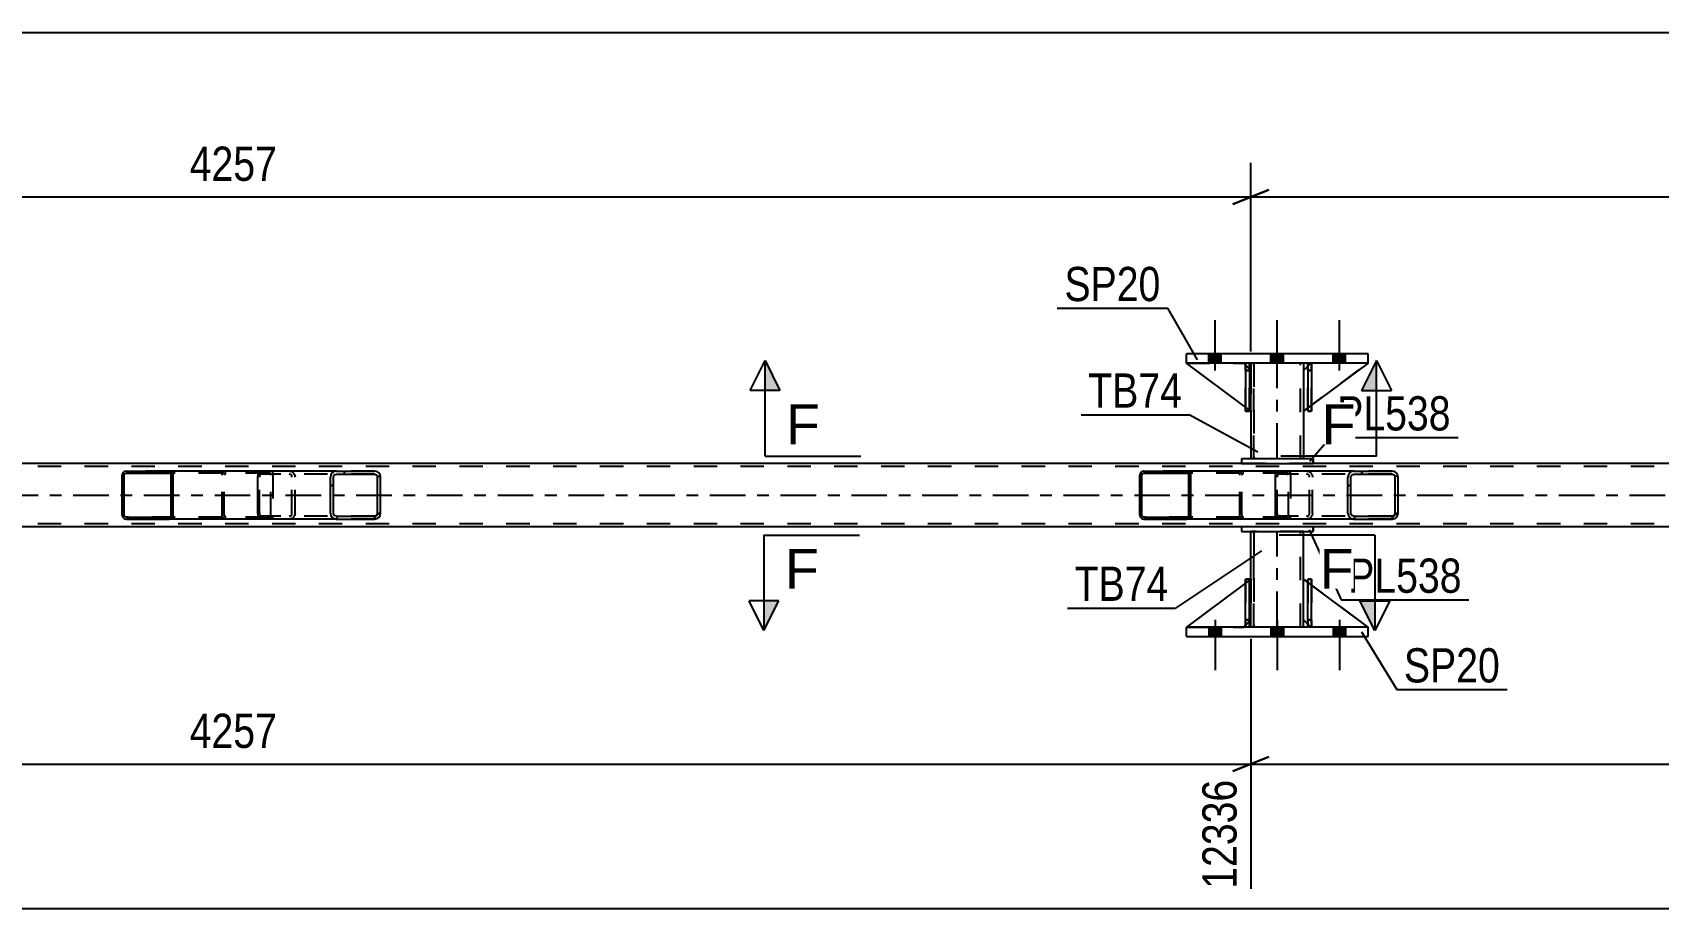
# Model space of a CAD drawing. Header units: millimetres. Extents: x 0 to 1779, y 0 to 560.
# Drawn here: x 1489.1 to 1625.1, y 156.7 to 230 of the extents above; entities that cross this region are included whole.
import ezdxf

# ---------------------------------------------------------------- set-up
doc = ezdxf.new("R2010")
doc.units = ezdxf.units.MM
doc.linetypes.add('DXK_LINE_DOT2', pattern=[3.9198, 1.9599, -1.9599])
doc.linetypes.add('DXK_LINE_DOT3', pattern=[5.9187, 2.979, -0.9799, 0.9799, -0.9799])
doc.styles.add('Arial', font='ARIAL.TTF', dxfattribs={"height": 0.2})
doc.styles.add('Arial Narrow', font='ARIALN.TTF', dxfattribs={"height": 0.2})

# ---------------------------------------------------------------- blocks, each defined once
blk = doc.blocks.new('Part-814185208-5500 - 5393')
at = {"color": 2, "linetype": 'Continuous'}
for p, q in [((1591.01, 202.3), (1591.01, 201.7)), ((1595.41, 202.3), (1595.41, 201.7)), ((1591.01, 198.3), (1591.01, 194.3)), ((1595.41, 198.3), (1595.41, 194.3))]:
    blk.add_line(p, q, dxfattribs=at)
at = {"color": 7, "linetype": 'DXK_LINE_DOT2'}
for p, q in [((1595.41, 202.3), (1591.01, 202.3)), ((1591.01, 202.3), (1591.01, 194.3)), ((1591.01, 201.7), (1591.01, 198.3)), ((1591.25, 194.3), (1591.25, 202.3)), ((1591.25, 202.3), (1591.25, 194.3)), ((1595.17, 194.3), (1595.17, 202.3)), ((1595.17, 194.3), (1595.17, 202.3)), ((1595.41, 202.3), (1595.41, 194.3)), ((1595.41, 201.7), (1595.41, 198.3)), ((1595.41, 194.3), (1591.01, 194.3))]:
    blk.add_line(p, q, dxfattribs=at)
at = {"color": 7, "linetype": 'DXK_LINE_DOT3'}
blk.add_line((1593.21, 194.3), (1593.21, 202.3), dxfattribs=at)
blk = doc.blocks.new('Part-814185208-5450 - 5393')
at = {"linetype": 'Continuous'}
h = blk.add_hatch(dxfattribs=at)
h.set_pattern_fill('', scale=0.7, style=0, pattern_type=0)
h.set_pattern_definition([(45, (1518.1475, 192.9664), (-1.57154, 1.57154), [])])
h.paths.add_polyline_path([(1518.19, 192.78), (1518.15, 192.97), (1518.04, 193.12), (1517.88, 193.23), (1517.68, 193.26), (1514.5, 193.26), (1514.31, 193.23), (1514.14, 193.12), (1514.03, 192.97), (1514, 192.78), (1514, 189.74), (1514.03, 189.56), (1514.14, 189.4), (1514.31, 189.3), (1514.5, 189.26), (1517.68, 189.26), (1517.88, 189.3), (1518.04, 189.4), (1518.15, 189.56), (1518.19, 189.74)])
h.paths.add_polyline_path([(1517.92, 189.65), (1517.86, 189.57), (1517.78, 189.52), (1517.68, 189.5), (1514.5, 189.5), (1514.4, 189.52), (1514.32, 189.57), (1514.27, 189.65), (1514.25, 189.74), (1514.25, 192.78), (1514.27, 192.87), (1514.32, 192.95), (1514.4, 193), (1514.5, 193.02), (1517.68, 193.02), (1517.78, 193), (1517.86, 192.95), (1517.92, 192.87), (1517.93, 192.78), (1517.93, 189.74)])
at = {"color": 2, "linetype": 'Continuous'}
for p, q in [((1508.01, 193.12), (1508.09, 193.23)), ((1508.09, 193.23), (1508.2, 193.26)), ((1514.5, 193.26), (1508.2, 193.26)), ((1514.5, 193.26), (1514.31, 193.23)), ((1514.5, 193.26), (1517.68, 193.26)), ((1517.88, 193.23), (1517.68, 193.26)), ((1507.93, 192.78), (1507.95, 192.97)), ((1507.93, 189.74), (1507.93, 192.78)), ((1507.95, 192.97), (1508.01, 193.12)), ((1514.03, 192.97), (1514, 192.78)), ((1514, 189.74), (1514, 192.78)), ((1514.25, 192.78), (1514.27, 192.87)), ((1514.25, 189.74), (1514.25, 192.78)), ((1514.27, 192.87), (1514.32, 192.95)), ((1514.32, 192.95), (1514.4, 193)), ((1514.4, 193), (1514.5, 193.02)), ((1514.5, 193.02), (1517.68, 193.02)), ((1517.68, 193.02), (1517.78, 193)), ((1517.78, 193), (1517.86, 192.95)), ((1517.86, 192.95), (1517.92, 192.87)), ((1517.92, 192.87), (1517.93, 192.78)), ((1517.93, 189.74), (1517.93, 192.78)), ((1518.19, 192.78), (1518.15, 192.97)), ((1518.19, 189.74), (1518.19, 192.78)), ((1507.95, 189.56), (1507.93, 189.74)), ((1508.01, 189.4), (1507.95, 189.56)), ((1508.09, 189.3), (1508.01, 189.4)), ((1508.2, 189.26), (1508.09, 189.3)), ((1514.5, 189.26), (1508.2, 189.26)), ((1514, 189.74), (1514.03, 189.56)), ((1514.27, 189.65), (1514.25, 189.74)), ((1514.32, 189.57), (1514.27, 189.65)), ((1514.31, 189.3), (1514.5, 189.26)), ((1514.4, 189.52), (1514.32, 189.57)), ((1514.5, 189.5), (1514.4, 189.52)), ((1514.5, 189.5), (1517.68, 189.5)), ((1514.5, 189.26), (1517.68, 189.26)), ((1517.78, 189.52), (1517.68, 189.5)), ((1517.68, 189.26), (1517.88, 189.3)), ((1517.86, 189.57), (1517.78, 189.52)), ((1517.92, 189.65), (1517.86, 189.57)), ((1517.93, 189.74), (1517.92, 189.65)), ((1518.15, 189.56), (1518.19, 189.74))]:
    blk.add_line(p, q, dxfattribs=at)
at = {"color": 7, "linetype": 'DXK_LINE_DOT2'}
for p, q in [((1509.19, 193.02), (1509.19, 193.26)), ((1510.53, 193.26), (1510.73, 193.23)), ((1517.68, 193.26), (1514.5, 193.26)), ((1508.07, 192.87), (1508.06, 192.78)), ((1508.06, 189.74), (1508.06, 192.78)), ((1508.1, 192.95), (1508.07, 192.87)), ((1508.15, 193), (1508.1, 192.95)), ((1508.2, 193.02), (1508.15, 193)), ((1517.68, 193.02), (1508.2, 193.02)), ((1510.63, 193), (1510.53, 193.02)), ((1510.71, 192.95), (1510.63, 193)), ((1510.77, 192.87), (1510.71, 192.95)), ((1510.78, 192.78), (1510.77, 192.87)), ((1510.78, 189.74), (1510.78, 192.78)), ((1511, 192.97), (1511.04, 192.78)), ((1511.04, 189.74), (1511.04, 192.78)), ((1508.06, 189.74), (1508.07, 189.65)), ((1508.07, 189.65), (1508.1, 189.57)), ((1508.1, 189.57), (1508.15, 189.52)), ((1508.15, 189.52), (1508.2, 189.5)), ((1517.68, 189.5), (1508.2, 189.5)), ((1509.19, 189.26), (1509.19, 189.5)), ((1510.53, 189.5), (1510.63, 189.52)), ((1510.73, 189.3), (1510.53, 189.26)), ((1510.63, 189.52), (1510.71, 189.57)), ((1510.71, 189.57), (1510.77, 189.65)), ((1510.77, 189.65), (1510.78, 189.74)), ((1511.04, 189.74), (1511, 189.56)), ((1517.68, 189.26), (1514.5, 189.26))]:
    blk.add_line(p, q, dxfattribs=at)
for centre, start, end in [((1510.55, 192.77), 23.8494, 68.8059), ((1510.55, 189.76), 291.1941, 336.1506)]:
    blk.add_arc(centre, 0.492, start, end, dxfattribs=at)
at = {"color": 2, "linetype": 'Continuous'}
for centre, start, end in [((1514.48, 192.77), 111.1941, 156.1506), ((1517.7, 192.77), 23.8494, 68.8059), ((1514.48, 189.76), 203.8494, 248.8059), ((1517.7, 189.76), 291.1941, 336.1506)]:
    blk.add_arc(centre, 0.492, start, end, dxfattribs=at)
blk = doc.blocks.new('Part-814185208-5451 - 5393')
at = {"linetype": 'Continuous'}
h = blk.add_hatch(dxfattribs=at)
h.set_pattern_fill('', scale=0.7, style=0, pattern_type=0)
h.set_pattern_definition([(45, (1500.8154, 193.0652), (-1.57154, 1.57154), [])])
h.paths.add_polyline_path([(1500.84, 192.94), (1500.82, 193.07), (1500.74, 193.17), (1500.63, 193.24), (1500.5, 193.26), (1496.93, 193.26), (1496.79, 193.24), (1496.68, 193.17), (1496.61, 193.07), (1496.58, 192.94), (1496.58, 189.58), (1496.61, 189.46), (1496.68, 189.36), (1496.79, 189.29), (1496.93, 189.26), (1500.5, 189.26), (1500.63, 189.29), (1500.74, 189.36), (1500.82, 189.46), (1500.84, 189.58)])
h.paths.add_polyline_path([(1500.66, 189.52), (1500.62, 189.47), (1500.57, 189.43), (1500.5, 189.42), (1496.93, 189.42), (1496.86, 189.43), (1496.8, 189.47), (1496.77, 189.52), (1496.75, 189.58), (1496.75, 192.94), (1496.77, 193), (1496.8, 193.06), (1496.86, 193.09), (1496.93, 193.1), (1500.5, 193.1), (1500.57, 193.09), (1500.62, 193.06), (1500.66, 193), (1500.67, 192.94), (1500.67, 189.58)])
at = {"color": 2, "linetype": 'Continuous'}
for p, q in [((1496.93, 193.26), (1496.79, 193.24)), ((1496.93, 193.26), (1500.5, 193.26)), ((1508.2, 193.26), (1500.5, 193.26)), ((1500.63, 193.24), (1500.5, 193.26)), ((1496.61, 193.07), (1496.58, 192.94)), ((1496.58, 189.58), (1496.58, 192.94)), ((1496.75, 192.94), (1496.77, 193)), ((1496.75, 189.58), (1496.75, 192.94)), ((1496.77, 193), (1496.8, 193.06)), ((1496.8, 193.06), (1496.86, 193.09)), ((1496.86, 193.09), (1496.93, 193.1)), ((1496.93, 193.1), (1500.5, 193.1)), ((1500.5, 193.1), (1500.57, 193.09)), ((1500.57, 193.09), (1500.62, 193.06)), ((1500.62, 193.06), (1500.66, 193)), ((1500.66, 193), (1500.67, 192.94)), ((1500.67, 189.58), (1500.67, 192.94)), ((1500.84, 192.94), (1500.82, 193.07)), ((1500.84, 189.58), (1500.84, 192.94)), ((1496.58, 189.58), (1496.61, 189.46)), ((1496.77, 189.52), (1496.75, 189.58)), ((1496.8, 189.47), (1496.77, 189.52)), ((1496.79, 189.29), (1496.93, 189.26)), ((1496.86, 189.43), (1496.8, 189.47)), ((1496.93, 189.42), (1496.86, 189.43)), ((1496.93, 189.42), (1500.5, 189.42)), ((1496.93, 189.26), (1500.5, 189.26)), ((1500.57, 189.43), (1500.5, 189.42)), ((1500.5, 189.26), (1500.63, 189.29)), ((1508.2, 189.26), (1500.5, 189.26)), ((1500.62, 189.47), (1500.57, 189.43)), ((1500.66, 189.52), (1500.62, 189.47)), ((1500.67, 189.58), (1500.66, 189.52)), ((1500.82, 189.46), (1500.84, 189.58))]:
    blk.add_line(p, q, dxfattribs=at)
at = {"color": 7, "linetype": 'DXK_LINE_DOT2'}
for p, q in [((1500.5, 193.26), (1496.93, 193.26)), ((1505.14, 193.24), (1505.27, 193.26)), ((1508.85, 193.26), (1508.2, 193.26)), ((1508.85, 193.26), (1508.98, 193.24)), ((1508.85, 193.1), (1496.93, 193.1)), ((1504.93, 192.94), (1504.96, 193.07)), ((1504.93, 189.58), (1504.93, 192.94)), ((1505.12, 193), (1505.1, 192.94)), ((1505.1, 189.58), (1505.1, 192.94)), ((1505.15, 193.06), (1505.12, 193)), ((1505.15, 193.06), (1505.17, 193.07)), ((1505.17, 193.07), (1505.21, 193.09)), ((1505.21, 193.09), (1505.27, 193.1)), ((1508.92, 193.09), (1508.85, 193.1)), ((1508.97, 193.06), (1508.92, 193.09)), ((1509.01, 193), (1508.97, 193.06)), ((1509.02, 192.94), (1509.01, 193)), ((1509.02, 189.58), (1509.02, 192.94)), ((1509.16, 193.07), (1509.19, 192.97)), ((1509.19, 192.97), (1509.19, 192.94)), ((1509.19, 192.94), (1509.19, 189.58)), ((1508.85, 189.42), (1496.93, 189.42)), ((1500.5, 189.26), (1496.93, 189.26)), ((1504.96, 189.46), (1504.93, 189.58)), ((1505.1, 189.58), (1505.12, 189.52)), ((1505.12, 189.52), (1505.15, 189.47)), ((1505.27, 189.26), (1505.14, 189.29)), ((1505.15, 189.47), (1505.17, 189.46)), ((1505.17, 189.46), (1505.21, 189.43)), ((1505.21, 189.43), (1505.27, 189.42)), ((1508.85, 189.26), (1508.2, 189.26)), ((1508.85, 189.42), (1508.92, 189.43)), ((1508.98, 189.29), (1508.85, 189.26)), ((1508.92, 189.43), (1508.97, 189.47)), ((1508.97, 189.47), (1509.01, 189.52)), ((1509.01, 189.52), (1509.02, 189.58)), ((1509.19, 189.56), (1509.16, 189.46)), ((1509.19, 189.58), (1509.19, 189.56))]:
    blk.add_line(p, q, dxfattribs=at)
at = {"color": 2, "linetype": 'Continuous'}
for centre, start, end in [((1496.91, 192.93), 110.7583, 155.68), ((1500.51, 192.93), 24.32, 69.2417), ((1496.91, 189.6), 204.32, 249.2417), ((1500.51, 189.6), 290.7583, 335.68)]:
    blk.add_arc(centre, 0.331, start, end, dxfattribs=at)
at = {"color": 7, "linetype": 'DXK_LINE_DOT2'}
for centre, start, end in [((1505.26, 192.93), 110.7583, 155.68), ((1505.26, 189.6), 204.32, 249.2417), ((1508.86, 189.6), 290.7583, 335.68)]:
    blk.add_arc(centre, 0.331, start, end, dxfattribs=at)
blk = doc.blocks.new('Part-814185208-5655 - 5393')
at = {"color": 2, "linetype": 'Continuous'}
for p, q in [((1595.41, 180.82), (1595.41, 184.22)), ((1595.76, 183.96), (1595.41, 184.22)), ((1600.81, 180.22), (1596.08, 183.72)), ((1595.76, 180.47), (1595.41, 180.82))]:
    blk.add_line(p, q, dxfattribs=at)
at = {"color": 7, "linetype": 'DXK_LINE_DOT2'}
for p, q in [((1596.08, 183.72), (1595.76, 183.96)), ((1596.01, 180.22), (1595.76, 180.47)), ((1600.81, 180.22), (1596.01, 180.22)), ((1600.81, 180.22), (1600.81, 180.22)), ((1600.81, 180.22), (1600.81, 180.22))]:
    blk.add_line(p, q, dxfattribs=at)
blk = doc.blocks.new('Part-814185208-5542 - 5393')
at = {"linetype": 'Continuous'}
h = blk.add_hatch(dxfattribs=at)
h.set_pattern_fill('', scale=0.7, style=0, pattern_type=0)
h.set_pattern_definition([(45, (1603.2817, 192.9664), (-1.57154, 1.57154), [])])
h.paths.add_polyline_path([(1603.32, 192.78), (1603.28, 192.97), (1603.17, 193.12), (1603.01, 193.23), (1602.82, 193.26), (1599.63, 193.26), (1599.44, 193.23), (1599.28, 193.12), (1599.17, 192.97), (1599.13, 192.78), (1599.13, 189.74), (1599.17, 189.56), (1599.28, 189.4), (1599.44, 189.3), (1599.63, 189.26), (1602.82, 189.26), (1603.01, 189.3), (1603.17, 189.4), (1603.28, 189.56), (1603.32, 189.74)])
h.paths.add_polyline_path([(1603.05, 189.65), (1602.99, 189.57), (1602.91, 189.52), (1602.82, 189.5), (1599.63, 189.5), (1599.54, 189.52), (1599.46, 189.57), (1599.4, 189.65), (1599.38, 189.74), (1599.38, 192.78), (1599.4, 192.87), (1599.46, 192.95), (1599.54, 193), (1599.63, 193.02), (1602.82, 193.02), (1602.91, 193), (1602.99, 192.95), (1603.05, 192.87), (1603.07, 192.78), (1603.07, 189.74)])
at = {"color": 2, "linetype": 'Continuous'}
for p, q in [((1593.14, 193.12), (1593.23, 193.23)), ((1593.23, 193.23), (1593.33, 193.26)), ((1599.63, 193.26), (1593.33, 193.26)), ((1599.63, 193.26), (1599.44, 193.23)), ((1599.63, 193.26), (1602.82, 193.26)), ((1603.01, 193.23), (1602.82, 193.26)), ((1593.06, 192.78), (1593.08, 192.97)), ((1593.06, 189.74), (1593.06, 192.78)), ((1593.08, 192.97), (1593.14, 193.12)), ((1599.17, 192.97), (1599.13, 192.78)), ((1599.13, 189.74), (1599.13, 192.78)), ((1599.38, 192.78), (1599.4, 192.87)), ((1599.38, 189.74), (1599.38, 192.78)), ((1599.4, 192.87), (1599.46, 192.95)), ((1599.46, 192.95), (1599.54, 193)), ((1599.54, 193), (1599.63, 193.02)), ((1599.63, 193.02), (1602.82, 193.02)), ((1602.82, 193.02), (1602.91, 193)), ((1602.91, 193), (1602.99, 192.95)), ((1602.99, 192.95), (1603.05, 192.87)), ((1603.05, 192.87), (1603.07, 192.78)), ((1603.07, 189.74), (1603.07, 192.78)), ((1603.32, 192.78), (1603.28, 192.97)), ((1603.32, 189.74), (1603.32, 192.78)), ((1593.08, 189.56), (1593.06, 189.74)), ((1593.14, 189.4), (1593.08, 189.56)), ((1593.23, 189.3), (1593.14, 189.4)), ((1593.33, 189.26), (1593.23, 189.3)), ((1599.63, 189.26), (1593.33, 189.26)), ((1599.13, 189.74), (1599.17, 189.56)), ((1599.4, 189.65), (1599.38, 189.74)), ((1599.46, 189.57), (1599.4, 189.65)), ((1599.44, 189.3), (1599.63, 189.26)), ((1599.54, 189.52), (1599.46, 189.57)), ((1599.63, 189.5), (1599.54, 189.52)), ((1599.63, 189.5), (1602.82, 189.5)), ((1599.63, 189.26), (1602.82, 189.26)), ((1602.91, 189.52), (1602.82, 189.5)), ((1602.82, 189.26), (1603.01, 189.3)), ((1602.99, 189.57), (1602.91, 189.52)), ((1603.05, 189.65), (1602.99, 189.57)), ((1603.07, 189.74), (1603.05, 189.65)), ((1603.28, 189.56), (1603.32, 189.74))]:
    blk.add_line(p, q, dxfattribs=at)
at = {"color": 7, "linetype": 'DXK_LINE_DOT2'}
for p, q in [((1594.32, 193.02), (1594.32, 193.26)), ((1595.67, 193.26), (1595.86, 193.23)), ((1602.82, 193.26), (1599.63, 193.26)), ((1593.21, 192.87), (1593.2, 192.78)), ((1593.2, 189.74), (1593.2, 192.78)), ((1593.24, 192.95), (1593.21, 192.87)), ((1593.28, 193), (1593.24, 192.95)), ((1593.33, 193.02), (1593.28, 193)), ((1602.82, 193.02), (1593.33, 193.02)), ((1595.76, 193), (1595.67, 193.02)), ((1595.84, 192.95), (1595.76, 193)), ((1595.9, 192.87), (1595.84, 192.95)), ((1595.92, 192.78), (1595.9, 192.87)), ((1595.92, 189.74), (1595.92, 192.78)), ((1596.13, 192.97), (1596.17, 192.78)), ((1596.17, 189.74), (1596.17, 192.78)), ((1593.2, 189.74), (1593.21, 189.65)), ((1593.21, 189.65), (1593.24, 189.57)), ((1593.24, 189.57), (1593.28, 189.52)), ((1593.28, 189.52), (1593.33, 189.5)), ((1602.82, 189.5), (1593.33, 189.5)), ((1594.32, 189.26), (1594.32, 189.5)), ((1595.67, 189.5), (1595.76, 189.52)), ((1595.86, 189.3), (1595.67, 189.26)), ((1595.76, 189.52), (1595.84, 189.57)), ((1595.84, 189.57), (1595.9, 189.65)), ((1595.9, 189.65), (1595.92, 189.74)), ((1596.17, 189.74), (1596.13, 189.56)), ((1602.82, 189.26), (1599.63, 189.26))]:
    blk.add_line(p, q, dxfattribs=at)
for centre, start, end in [((1595.68, 192.77), 23.8494, 68.8059), ((1595.68, 189.76), 291.1941, 336.1506)]:
    blk.add_arc(centre, 0.492, start, end, dxfattribs=at)
at = {"color": 2, "linetype": 'Continuous'}
for centre, start, end in [((1599.62, 192.77), 111.1941, 156.1506), ((1602.83, 192.77), 23.8494, 68.8059), ((1599.62, 189.76), 203.8494, 248.8059), ((1602.83, 189.76), 291.1941, 336.1506)]:
    blk.add_arc(centre, 0.492, start, end, dxfattribs=at)
blk = doc.blocks.new('Part-814185208-5558 - 5393')
at = {"color": 2, "linetype": 'Continuous'}
for p, q in [((1590.88, 202.3), (1590.56, 202.3)), ((1590.56, 202.3), (1590.56, 198.3)), ((1590.88, 202.3), (1590.88, 202.3)), ((1590.88, 202.3), (1590.88, 198.3)), ((1590.88, 198.3), (1590.56, 198.3))]:
    blk.add_line(p, q, dxfattribs=at)
at = {"color": 7, "linetype": 'DXK_LINE_DOT2'}
for p, q in [((1590.56, 201.7), (1590.56, 202.3)), ((1590.88, 201.7), (1590.56, 201.7)), ((1590.56, 201.7), (1590.56, 198.3)), ((1590.88, 201.7), (1590.88, 202.3)), ((1590.88, 202.3), (1590.88, 202.3)), ((1590.88, 198.3), (1590.88, 201.7))]:
    blk.add_line(p, q, dxfattribs=at)
blk = doc.blocks.new('Part-814185208-5561 - 5393')
at = {"color": 7, "linetype": 'DXK_LINE_DOT2'}
for p, q in [((1591.01, 198.3), (1585.61, 202.3)), ((1585.61, 202.3), (1590.41, 202.3)), ((1590.41, 202.3), (1591.01, 201.7)), ((1591.01, 201.7), (1590.41, 202.3)), ((1591.01, 201.7), (1591.01, 198.3)), ((1591.01, 201.7), (1591.01, 201.7)), ((1591.01, 201.7), (1591.01, 198.3))]:
    blk.add_line(p, q, dxfattribs=at)
blk = doc.blocks.new('Part-814185208-5564 - 5393')
at = {"color": 2, "linetype": 'Continuous'}
for p, q in [((1590.56, 198.63), (1585.61, 202.3)), ((1590.56, 202.15), (1590.41, 202.3)), ((1591.01, 201.7), (1590.88, 201.83)), ((1591.01, 201.7), (1591.01, 201.7)), ((1591.01, 198.3), (1591.01, 201.7)), ((1590.88, 198.4), (1591.01, 198.3)), ((1591.01, 198.3), (1591.01, 198.3))]:
    blk.add_line(p, q, dxfattribs=at)
at = {"color": 7, "linetype": 'DXK_LINE_DOT2'}
for p, q in [((1590.41, 202.3), (1585.61, 202.3)), ((1590.41, 202.3), (1591.01, 201.7)), ((1590.88, 201.83), (1590.56, 202.15)), ((1591.01, 201.7), (1591.01, 198.3)), ((1590.88, 198.4), (1590.56, 198.63))]:
    blk.add_line(p, q, dxfattribs=at)
blk = doc.blocks.new('Part-814185208-5567 - 5393')
at = {"color": 7, "linetype": 'DXK_LINE_DOT2'}
for p, q in [((1596.01, 202.3), (1595.41, 201.7)), ((1595.41, 198.3), (1600.81, 202.3)), ((1595.41, 201.7), (1595.41, 198.3)), ((1600.81, 202.3), (1596.01, 202.3))]:
    blk.add_line(p, q, dxfattribs=at)
blk = doc.blocks.new('Part-814185208-5570 - 5393')
at = {"color": 2, "linetype": 'Continuous'}
for p, q in [((1595.76, 202.06), (1595.41, 201.7)), ((1595.41, 201.7), (1595.41, 198.3)), ((1600.81, 202.3), (1596.08, 198.8)), ((1595.76, 198.56), (1595.41, 198.3))]:
    blk.add_line(p, q, dxfattribs=at)
at = {"color": 7, "linetype": 'DXK_LINE_DOT2'}
for p, q in [((1596.01, 202.3), (1595.76, 202.06)), ((1600.81, 202.3), (1596.01, 202.3)), ((1596.08, 198.8), (1595.76, 198.56))]:
    blk.add_line(p, q, dxfattribs=at)
blk = doc.blocks.new('Part-814185208-5571 - 5393')
at = {"color": 7, "linetype": 'DXK_LINE_DOT2'}
for p, q in [((1596.08, 184.22), (1595.76, 184.22)), ((1595.76, 180.82), (1595.76, 184.22)), ((1595.76, 180.22), (1595.76, 184.22)), ((1596.08, 184.22), (1596.08, 180.82)), ((1596.08, 180.22), (1596.08, 184.22)), ((1596.08, 180.82), (1595.76, 180.82)), ((1595.76, 180.22), (1595.76, 180.82)), ((1596.08, 180.22), (1595.76, 180.22)), ((1596.08, 180.82), (1596.08, 180.22)), ((1596.08, 180.22), (1596.08, 180.22))]:
    blk.add_line(p, q, dxfattribs=at)
blk = doc.blocks.new('Part-814185208-5576 - 5393')
at = {"color": 2, "linetype": 'Continuous'}
for p, q in [((1590.21, 194.3), (1590.21, 193.9)), ((1596.21, 194.3), (1590.21, 194.3)), ((1590.21, 193.9), (1596.21, 193.9)), ((1596.21, 194.3), (1596.21, 193.9)), ((1596.21, 194.3), (1596.21, 194.3)), ((1596.21, 193.9), (1596.21, 193.9))]:
    blk.add_line(p, q, dxfattribs=at)
at = {"color": 7, "linetype": 'DXK_LINE_DOT2'}
for p, q in [((1590.21, 194.3), (1590.21, 193.9)), ((1596.21, 193.9), (1596.21, 194.3)), ((1596.21, 194.3), (1596.21, 194.3)), ((1596.21, 193.9), (1596.21, 193.9))]:
    blk.add_line(p, q, dxfattribs=at)
blk = doc.blocks.new('Part-814185208-5581 - 5393')
at = {"color": 2, "linetype": 'Continuous'}
for p, q in [((1590.21, 188.62), (1590.21, 188.22)), ((1596.21, 188.62), (1590.21, 188.62)), ((1590.21, 188.22), (1596.21, 188.22)), ((1596.21, 188.62), (1596.21, 188.22)), ((1596.21, 188.62), (1596.21, 188.62)), ((1596.21, 188.22), (1596.21, 188.22))]:
    blk.add_line(p, q, dxfattribs=at)
at = {"color": 7, "linetype": 'DXK_LINE_DOT2'}
for p, q in [((1590.21, 188.62), (1590.21, 188.22)), ((1596.21, 188.22), (1596.21, 188.62)), ((1596.21, 188.62), (1596.21, 188.62)), ((1596.21, 188.22), (1596.21, 188.22))]:
    blk.add_line(p, q, dxfattribs=at)
blk = doc.blocks.new('Part-814185208-5586 - 5393')
at = {"color": 2, "linetype": 'Continuous'}
for p, q in [((1591.01, 184.22), (1591.01, 188.22)), ((1595.41, 184.22), (1595.41, 188.22)), ((1591.01, 180.22), (1591.01, 180.82)), ((1595.41, 180.22), (1595.41, 180.82))]:
    blk.add_line(p, q, dxfattribs=at)
at = {"color": 7, "linetype": 'DXK_LINE_DOT2'}
for p, q in [((1595.41, 188.22), (1591.01, 188.22)), ((1591.01, 180.22), (1591.01, 188.22)), ((1591.25, 180.22), (1591.25, 188.22)), ((1591.25, 188.22), (1591.25, 180.22)), ((1595.17, 180.22), (1595.17, 188.22)), ((1595.17, 180.22), (1595.17, 188.22)), ((1595.41, 180.22), (1595.41, 188.22)), ((1591.01, 180.82), (1591.01, 184.22)), ((1595.41, 180.82), (1595.41, 184.22)), ((1595.41, 180.22), (1591.01, 180.22))]:
    blk.add_line(p, q, dxfattribs=at)
at = {"color": 7, "linetype": 'DXK_LINE_DOT3'}
blk.add_line((1593.21, 180.22), (1593.21, 188.22), dxfattribs=at)
blk = doc.blocks.new('Part-814185208-5587 - 5393')
at = {"color": 7, "linetype": 'DXK_LINE_DOT2'}
for p, q in [((1595.76, 201.7), (1595.76, 202.3)), ((1595.76, 202.3), (1595.76, 202.3)), ((1595.76, 202.3), (1595.76, 198.3)), ((1596.08, 202.3), (1595.76, 202.3)), ((1595.76, 198.3), (1595.76, 201.7)), ((1595.76, 201.7), (1596.08, 201.7)), ((1596.08, 201.7), (1596.08, 202.3)), ((1596.08, 198.3), (1596.08, 202.3)), ((1596.08, 201.7), (1596.08, 198.3)), ((1595.76, 198.3), (1596.08, 198.3))]:
    blk.add_line(p, q, dxfattribs=at)
blk = doc.blocks.new('Part-814185208-5588 - 5393')
at = {"color": 7, "linetype": 'DXK_LINE_DOT2'}
for p, q in [((1590.56, 201.7), (1590.56, 202.3)), ((1590.56, 202.3), (1590.56, 202.3)), ((1590.56, 202.3), (1590.56, 198.3)), ((1590.88, 202.3), (1590.56, 202.3)), ((1590.56, 198.3), (1590.56, 201.7)), ((1590.56, 201.7), (1590.88, 201.7)), ((1590.88, 201.7), (1590.88, 202.3)), ((1590.88, 198.3), (1590.88, 202.3)), ((1590.88, 201.7), (1590.88, 198.3)), ((1590.56, 198.3), (1590.88, 198.3))]:
    blk.add_line(p, q, dxfattribs=at)
blk = doc.blocks.new('Part-814185208-5589 - 5393')
at = {"color": 2, "linetype": 'Continuous'}
for p, q in [((1596.08, 202.3), (1595.76, 202.3)), ((1595.76, 202.3), (1595.76, 198.3)), ((1596.08, 202.3), (1596.08, 202.3)), ((1596.08, 202.3), (1596.08, 198.3)), ((1596.08, 198.3), (1595.76, 198.3))]:
    blk.add_line(p, q, dxfattribs=at)
at = {"color": 7, "linetype": 'DXK_LINE_DOT2'}
for p, q in [((1595.76, 201.7), (1595.76, 202.3)), ((1596.08, 201.7), (1595.76, 201.7)), ((1595.76, 201.7), (1595.76, 198.3)), ((1596.08, 201.7), (1596.08, 202.3)), ((1596.08, 202.3), (1596.08, 202.3)), ((1596.08, 198.3), (1596.08, 201.7))]:
    blk.add_line(p, q, dxfattribs=at)
blk = doc.blocks.new('Part-814185208-5590 - 5393')
at = {"color": 7, "linetype": 'DXK_LINE_DOT2'}
for p, q in [((1590.88, 184.22), (1590.56, 184.22)), ((1590.56, 180.82), (1590.56, 184.22)), ((1590.56, 180.22), (1590.56, 184.22)), ((1590.88, 184.22), (1590.88, 180.82)), ((1590.88, 180.22), (1590.88, 184.22)), ((1590.88, 180.82), (1590.56, 180.82)), ((1590.56, 180.22), (1590.56, 180.82)), ((1590.88, 180.22), (1590.56, 180.22)), ((1590.88, 180.82), (1590.88, 180.22)), ((1590.88, 180.22), (1590.88, 180.22))]:
    blk.add_line(p, q, dxfattribs=at)
blk = doc.blocks.new('Part-814185208-5591 - 5393')
at = {"color": 2, "linetype": 'Continuous'}
for p, q in [((1595.76, 180.22), (1595.76, 184.22)), ((1595.76, 184.22), (1596.08, 184.22)), ((1596.08, 180.22), (1596.08, 184.22)), ((1595.76, 180.22), (1595.76, 180.22)), ((1596.08, 180.22), (1595.76, 180.22))]:
    blk.add_line(p, q, dxfattribs=at)
at = {"color": 7, "linetype": 'DXK_LINE_DOT2'}
for p, q in [((1595.76, 184.22), (1595.76, 180.82)), ((1596.08, 180.82), (1596.08, 184.22)), ((1595.76, 180.82), (1595.76, 180.22)), ((1595.76, 180.82), (1596.08, 180.82)), ((1596.08, 180.22), (1596.08, 180.82)), ((1596.08, 180.22), (1596.08, 180.22))]:
    blk.add_line(p, q, dxfattribs=at)
blk = doc.blocks.new('Part-814185208-5592 - 5393')
at = {"color": 2, "linetype": 'Continuous'}
for p, q in [((1590.56, 180.22), (1590.56, 184.22)), ((1590.56, 184.22), (1590.88, 184.22)), ((1590.88, 180.22), (1590.88, 184.22)), ((1590.56, 180.22), (1590.56, 180.22)), ((1590.88, 180.22), (1590.56, 180.22))]:
    blk.add_line(p, q, dxfattribs=at)
at = {"color": 7, "linetype": 'DXK_LINE_DOT2'}
for p, q in [((1590.56, 184.22), (1590.56, 180.82)), ((1590.88, 180.82), (1590.88, 184.22)), ((1590.56, 180.82), (1590.56, 180.22)), ((1590.56, 180.82), (1590.88, 180.82)), ((1590.88, 180.22), (1590.88, 180.82)), ((1590.88, 180.22), (1590.88, 180.22))]:
    blk.add_line(p, q, dxfattribs=at)
blk = doc.blocks.new('Part-814185208-5595 - 5393')
at = {"color": 7, "linetype": 'DXK_LINE_DOT2'}
for p, q in [((1591.01, 184.22), (1585.61, 180.22)), ((1591.01, 180.82), (1591.01, 184.22)), ((1591.01, 184.22), (1591.01, 180.82)), ((1585.61, 180.22), (1590.41, 180.22)), ((1590.41, 180.22), (1591.01, 180.82)), ((1591.01, 180.82), (1590.41, 180.22)), ((1591.01, 180.82), (1591.01, 180.82))]:
    blk.add_line(p, q, dxfattribs=at)
blk = doc.blocks.new('Part-814185208-5598 - 5393')
at = {"color": 2, "linetype": 'Continuous'}
for p, q in [((1590.56, 183.89), (1585.61, 180.22)), ((1591.01, 184.22), (1590.88, 184.13)), ((1591.01, 180.82), (1591.01, 184.22)), ((1590.56, 180.38), (1590.41, 180.22)), ((1591.01, 180.82), (1590.88, 180.7)), ((1591.01, 180.82), (1591.01, 180.82))]:
    blk.add_line(p, q, dxfattribs=at)
at = {"color": 7, "linetype": 'DXK_LINE_DOT2'}
for p, q in [((1590.88, 184.13), (1590.56, 183.89)), ((1591.01, 180.82), (1591.01, 184.22)), ((1585.61, 180.22), (1590.41, 180.22)), ((1591.01, 180.82), (1590.41, 180.22)), ((1590.88, 180.7), (1590.56, 180.38))]:
    blk.add_line(p, q, dxfattribs=at)
blk = doc.blocks.new('Part-814185208-5601 - 5393')
at = {"color": 7, "linetype": 'DXK_LINE_DOT2'}
for p, q in [((1595.41, 180.82), (1595.41, 184.22)), ((1595.41, 184.22), (1600.81, 180.22)), ((1596.01, 180.22), (1595.41, 180.82)), ((1600.81, 180.22), (1596.01, 180.22))]:
    blk.add_line(p, q, dxfattribs=at)
blk = doc.blocks.new('Part-814185208-5607 - 5393')
at = {"linetype": 'Continuous'}
h = blk.add_hatch(dxfattribs=at)
h.set_pattern_fill('', scale=0.7, style=0, pattern_type=0)
h.set_pattern_definition([(45, (1585.9497, 193.0652), (-1.57154, 1.57154), [])])
h.paths.add_polyline_path([(1585.98, 192.94), (1585.95, 193.07), (1585.88, 193.17), (1585.77, 193.24), (1585.64, 193.26), (1582.06, 193.26), (1581.93, 193.24), (1581.82, 193.17), (1581.74, 193.07), (1581.72, 192.94), (1581.72, 189.58), (1581.74, 189.46), (1581.82, 189.36), (1581.93, 189.29), (1582.06, 189.26), (1585.64, 189.26), (1585.77, 189.29), (1585.88, 189.36), (1585.95, 189.46), (1585.98, 189.58)])
h.paths.add_polyline_path([(1585.79, 189.52), (1585.76, 189.47), (1585.7, 189.43), (1585.64, 189.42), (1582.06, 189.42), (1581.99, 189.43), (1581.94, 189.47), (1581.9, 189.52), (1581.89, 189.58), (1581.89, 192.94), (1581.9, 193), (1581.94, 193.06), (1581.99, 193.09), (1582.06, 193.1), (1585.64, 193.1), (1585.7, 193.09), (1585.76, 193.06), (1585.79, 193), (1585.81, 192.94), (1585.81, 189.58)])
at = {"color": 2, "linetype": 'Continuous'}
for p, q in [((1582.06, 193.26), (1581.93, 193.24)), ((1582.06, 193.26), (1585.64, 193.26)), ((1593.33, 193.26), (1585.64, 193.26)), ((1585.77, 193.24), (1585.64, 193.26)), ((1581.74, 193.07), (1581.72, 192.94)), ((1581.72, 189.58), (1581.72, 192.94)), ((1581.89, 192.94), (1581.9, 193)), ((1581.89, 189.58), (1581.89, 192.94)), ((1581.9, 193), (1581.94, 193.06)), ((1581.94, 193.06), (1581.99, 193.09)), ((1581.99, 193.09), (1582.06, 193.1)), ((1582.06, 193.1), (1585.64, 193.1)), ((1585.64, 193.1), (1585.7, 193.09)), ((1585.7, 193.09), (1585.76, 193.06)), ((1585.76, 193.06), (1585.79, 193)), ((1585.79, 193), (1585.81, 192.94)), ((1585.81, 189.58), (1585.81, 192.94)), ((1585.98, 192.94), (1585.95, 193.07)), ((1585.98, 189.58), (1585.98, 192.94)), ((1581.72, 189.58), (1581.74, 189.46)), ((1581.9, 189.52), (1581.89, 189.58)), ((1581.94, 189.47), (1581.9, 189.52)), ((1581.93, 189.29), (1582.06, 189.26)), ((1581.99, 189.43), (1581.94, 189.47)), ((1582.06, 189.42), (1581.99, 189.43)), ((1582.06, 189.42), (1585.64, 189.42)), ((1582.06, 189.26), (1585.64, 189.26)), ((1585.7, 189.43), (1585.64, 189.42)), ((1585.64, 189.26), (1585.77, 189.29)), ((1593.33, 189.26), (1585.64, 189.26)), ((1585.76, 189.47), (1585.7, 189.43)), ((1585.79, 189.52), (1585.76, 189.47)), ((1585.81, 189.58), (1585.79, 189.52)), ((1585.95, 189.46), (1585.98, 189.58))]:
    blk.add_line(p, q, dxfattribs=at)
at = {"color": 7, "linetype": 'DXK_LINE_DOT2'}
for p, q in [((1585.64, 193.26), (1582.06, 193.26)), ((1590.28, 193.24), (1590.41, 193.26)), ((1593.98, 193.26), (1593.33, 193.26)), ((1593.98, 193.26), (1594.11, 193.24)), ((1593.98, 193.1), (1582.06, 193.1)), ((1590.07, 192.94), (1590.09, 193.07)), ((1590.07, 189.58), (1590.07, 192.94)), ((1590.25, 193), (1590.24, 192.94)), ((1590.24, 189.58), (1590.24, 192.94)), ((1590.29, 193.06), (1590.25, 193)), ((1590.29, 193.06), (1590.3, 193.07)), ((1590.3, 193.07), (1590.34, 193.09)), ((1590.34, 193.09), (1590.41, 193.1)), ((1594.05, 193.09), (1593.98, 193.1)), ((1594.1, 193.06), (1594.05, 193.09)), ((1594.14, 193), (1594.1, 193.06)), ((1594.15, 192.94), (1594.14, 193)), ((1594.15, 189.58), (1594.15, 192.94)), ((1594.3, 193.07), (1594.32, 192.97)), ((1594.32, 192.97), (1594.32, 192.94)), ((1594.32, 192.94), (1594.32, 189.58)), ((1593.98, 189.42), (1582.06, 189.42)), ((1585.64, 189.26), (1582.06, 189.26)), ((1590.09, 189.46), (1590.07, 189.58)), ((1590.24, 189.58), (1590.25, 189.52)), ((1590.25, 189.52), (1590.29, 189.47)), ((1590.41, 189.26), (1590.28, 189.29)), ((1590.29, 189.47), (1590.3, 189.46)), ((1590.3, 189.46), (1590.34, 189.43)), ((1590.34, 189.43), (1590.41, 189.42)), ((1593.98, 189.26), (1593.33, 189.26)), ((1593.98, 189.42), (1594.05, 189.43)), ((1594.11, 189.29), (1593.98, 189.26)), ((1594.05, 189.43), (1594.1, 189.47)), ((1594.1, 189.47), (1594.14, 189.52)), ((1594.14, 189.52), (1594.15, 189.58)), ((1594.32, 189.58), (1594.3, 189.46))]:
    blk.add_line(p, q, dxfattribs=at)
at = {"color": 2, "linetype": 'Continuous'}
for centre, start, end in [((1582.05, 192.93), 110.7583, 155.68), ((1585.65, 192.93), 24.32, 69.2417), ((1582.05, 189.6), 204.32, 249.2417), ((1585.65, 189.6), 290.7583, 335.68)]:
    blk.add_arc(centre, 0.331, start, end, dxfattribs=at)
at = {"color": 7, "linetype": 'DXK_LINE_DOT2'}
for centre, start, end in [((1590.4, 192.93), 110.7583, 155.68), ((1594, 192.93), 24.32, 69.2417), ((1590.4, 189.6), 204.32, 249.2417), ((1594, 189.6), 290.7583, 335.68)]:
    blk.add_arc(centre, 0.331, start, end, dxfattribs=at)
blk = doc.blocks.new('Bolt-814185208-5640 - 5393')
at = {"linetype": 'Continuous'}
for points in [[(1588.53, 180.22), (1587.49, 180.22), (1587.49, 179.42), (1588.53, 179.42)], [(1588.53, 180.22), (1587.49, 180.22), (1587.49, 179.42), (1588.53, 179.42)], [(1588.53, 180.22), (1587.49, 180.22), (1587.49, 179.42), (1588.53, 179.42)], [(1593.73, 180.22), (1592.69, 180.22), (1592.69, 179.42), (1593.73, 179.42)], [(1593.73, 180.22), (1592.69, 180.22), (1592.69, 179.42), (1593.73, 179.42)], [(1598.93, 180.22), (1597.89, 180.22), (1597.89, 179.42), (1598.93, 179.42)], [(1598.93, 180.22), (1597.89, 180.22), (1597.89, 179.42), (1598.93, 179.42)], [(1598.93, 180.22), (1597.89, 180.22), (1597.89, 179.42), (1598.93, 179.42)]]:
    blk.add_hatch(color=1, dxfattribs=at).paths.add_polyline_path(points)
at = {"color": 1, "linetype": 'Continuous'}
for p, q in [((1587.49, 180.22), (1587.49, 179.42)), ((1587.49, 180.22), (1587.49, 179.42)), ((1587.49, 180.22), (1587.49, 179.42)), ((1588.01, 180.82), (1588.01, 176.62)), ((1588.01, 180.82), (1588.01, 176.62)), ((1588.01, 180.82), (1588.01, 176.62)), ((1588.53, 180.22), (1588.53, 179.42)), ((1588.53, 180.22), (1588.53, 179.42)), ((1588.53, 180.22), (1588.53, 179.42)), ((1592.69, 180.22), (1592.69, 179.42)), ((1592.69, 180.22), (1592.69, 179.42)), ((1593.21, 180.82), (1593.21, 176.62)), ((1593.21, 180.82), (1593.21, 176.62)), ((1593.73, 180.22), (1593.73, 179.42)), ((1593.73, 180.22), (1593.73, 179.42)), ((1597.89, 180.22), (1597.89, 179.42)), ((1597.89, 180.22), (1597.89, 179.42)), ((1597.89, 180.22), (1597.89, 179.42)), ((1598.41, 180.82), (1598.41, 176.62)), ((1598.41, 180.82), (1598.41, 176.62)), ((1598.41, 180.82), (1598.41, 176.62)), ((1598.93, 180.22), (1598.93, 179.42)), ((1598.93, 180.22), (1598.93, 179.42)), ((1598.93, 180.22), (1598.93, 179.42))]:
    blk.add_line(p, q, dxfattribs=at)
blk = doc.blocks.new('Bolt-814185208-5641 - 5393')
at = {"linetype": 'Continuous'}
for points in [[(1587.49, 202.3), (1588.53, 202.3), (1588.53, 203.1), (1587.49, 203.1)], [(1587.49, 202.3), (1588.53, 202.3), (1588.53, 203.1), (1587.49, 203.1)], [(1587.49, 202.3), (1588.53, 202.3), (1588.53, 203.1), (1587.49, 203.1)], [(1592.69, 202.3), (1593.73, 202.3), (1593.73, 203.1), (1592.69, 203.1)], [(1592.69, 202.3), (1593.73, 202.3), (1593.73, 203.1), (1592.69, 203.1)], [(1597.89, 202.3), (1598.93, 202.3), (1598.93, 203.1), (1597.89, 203.1)], [(1597.89, 202.3), (1598.93, 202.3), (1598.93, 203.1), (1597.89, 203.1)], [(1597.89, 202.3), (1598.93, 202.3), (1598.93, 203.1), (1597.89, 203.1)]]:
    blk.add_hatch(color=1, dxfattribs=at).paths.add_polyline_path(points)
at = {"color": 1, "linetype": 'Continuous'}
for p, q in [((1588.01, 201.7), (1588.01, 205.9)), ((1588.01, 201.7), (1588.01, 205.9)), ((1588.01, 201.7), (1588.01, 205.9)), ((1593.21, 201.7), (1593.21, 205.9)), ((1593.21, 201.7), (1593.21, 205.9)), ((1598.41, 201.7), (1598.41, 205.9)), ((1598.41, 201.7), (1598.41, 205.9)), ((1598.41, 201.7), (1598.41, 205.9)), ((1587.49, 202.3), (1587.49, 203.1)), ((1587.49, 202.3), (1587.49, 203.1)), ((1587.49, 202.3), (1587.49, 203.1)), ((1588.53, 202.3), (1588.53, 203.1)), ((1588.53, 202.3), (1588.53, 203.1)), ((1588.53, 202.3), (1588.53, 203.1)), ((1592.69, 202.3), (1592.69, 203.1)), ((1592.69, 202.3), (1592.69, 203.1)), ((1593.73, 202.3), (1593.73, 203.1)), ((1593.73, 202.3), (1593.73, 203.1)), ((1597.89, 202.3), (1597.89, 203.1)), ((1597.89, 202.3), (1597.89, 203.1)), ((1597.89, 202.3), (1597.89, 203.1)), ((1598.93, 202.3), (1598.93, 203.1)), ((1598.93, 202.3), (1598.93, 203.1)), ((1598.93, 202.3), (1598.93, 203.1))]:
    blk.add_line(p, q, dxfattribs=at)
blk = doc.blocks.new('Part-814185208-5660 - 5393')
at = {"color": 2, "linetype": 'Continuous'}
for p, q in [((1585.61, 179.42), (1585.61, 180.22)), ((1600.81, 180.22), (1585.61, 180.22)), ((1600.81, 179.42), (1600.81, 180.22)), ((1585.61, 179.42), (1600.81, 179.42))]:
    blk.add_line(p, q, dxfattribs=at)
at = {"color": 7, "linetype": 'DXK_LINE_DOT2'}
for p, q in [((1585.61, 179.42), (1585.61, 180.22)), ((1600.81, 179.42), (1600.81, 180.22))]:
    blk.add_line(p, q, dxfattribs=at)
blk = doc.blocks.new('Part-814185208-5665 - 5393')
at = {"color": 2, "linetype": 'Continuous'}
for p, q in [((1585.61, 202.3), (1585.61, 203.1)), ((1600.81, 203.1), (1585.61, 203.1)), ((1600.81, 202.3), (1600.81, 203.1)), ((1600.81, 202.3), (1585.61, 202.3))]:
    blk.add_line(p, q, dxfattribs=at)
at = {"color": 7, "linetype": 'DXK_LINE_DOT2'}
for p, q in [((1585.61, 202.3), (1585.61, 203.1)), ((1600.81, 202.3), (1600.81, 203.1))]:
    blk.add_line(p, q, dxfattribs=at)
blk = doc.blocks.new('Part-814185208-5672 - 5393')
at = {"color": 7, "linetype": 'DXK_LINE_DOT2'}
for p, q in [((1687.46, 193.66), (1113.68, 193.66)), ((1596.21, 193.9), (1590.21, 193.9)), ((1687.46, 188.86), (1113.68, 188.86)), ((1596.21, 188.62), (1590.21, 188.62))]:
    blk.add_line(p, q, dxfattribs=at)
at = {"color": 2, "linetype": 'Continuous'}
for p, q in [((1590.21, 193.9), (1425.94, 193.9)), ((1687.46, 193.9), (1596.21, 193.9)), ((1590.21, 188.62), (1425.94, 188.62)), ((1687.46, 188.62), (1596.21, 188.62))]:
    blk.add_line(p, q, dxfattribs=at)
at = {"color": 7, "linetype": 'DXK_LINE_DOT3'}
blk.add_line((1113.68, 191.26), (1687.46, 191.26), dxfattribs=at)
blk = doc.blocks.new('StraightDimension-814185208-5719 - 5393')
at = {"color": 7, "linetype": 'Continuous'}
for p, q in [((1696.72, 183.76), (1696.72, 158.31)), ((1591.01, 179.22), (1591.01, 158.31)), ((1592.51, 169.35), (1589.51, 168.15)), ((1591.01, 168.75), (1696.72, 168.75)), ((1695.22, 168.15), (1698.22, 169.35))]:
    blk.add_line(p, q, dxfattribs=at)
at = {"color": 0}
blk.add_wipeout([(1648.12, 169.5), (1648.12, 173.7), (1639.61, 173.7), (1639.61, 169.5)], dxfattribs=at)
at = {"color": 3, "style": 'Arial Narrow'}
blk.add_text('3912', height=2.863, dxfattribs=at).set_placement((1640.21, 170.1))
at = {"color": 0, "linetype": 'Continuous'}
blk.add_wipeout([(1696.12, 168.05), (1691.92, 168.05), (1691.92, 157.71), (1696.12, 157.71)], dxfattribs=at)
at = {"color": 3, "linetype": 'Continuous', "style": 'Arial Narrow'}
blk.add_text('16248', height=2.863, rotation=90.0002, dxfattribs=at).set_placement((1695.52, 158.31))
blk = doc.blocks.new('StraightDimension-814185208-5700 - 5393')
at = {"color": 7, "linetype": 'Continuous'}
for p, q in [((1591.01, 203.3), (1591.01, 219.08)), ((1696.08, 194.9), (1696.08, 219.08)), ((1592.51, 216.83), (1589.51, 215.63)), ((1694.58, 215.63), (1697.58, 216.83)), ((1591.01, 216.23), (1696.08, 216.23))]:
    blk.add_line(p, q, dxfattribs=at)
at = {"color": 0}
blk.add_wipeout([(1647.8, 216.98), (1647.8, 221.18), (1639.29, 221.18), (1639.29, 216.98)], dxfattribs=at)
at = {"color": 3, "style": 'Arial Narrow'}
blk.add_text('3896', height=2.863, dxfattribs=at).set_placement((1639.89, 217.58))
blk = doc.blocks.new('StraightDimension-814185208-5704 - 5393')
at = {"color": 7, "linetype": 'Continuous'}
for p, q in [((1591.01, 203.3), (1591.01, 219.08)), ((1589.51, 215.63), (1592.51, 216.83)), ((1420.74, 216.23), (1591.01, 216.23))]:
    blk.add_line(p, q, dxfattribs=at)
at = {"color": 0}
blk.add_wipeout([(1510.13, 216.98), (1510.13, 221.18), (1501.62, 221.18), (1501.62, 216.98)], dxfattribs=at)
at = {"color": 3, "style": 'Arial Narrow'}
blk.add_text('4257', height=2.863, dxfattribs=at).set_placement((1502.22, 217.58))
blk = doc.blocks.new('StraightDimension-814185208-5726 - 5393')
at = {"color": 7, "linetype": 'Continuous'}
for p, q in [((1591.01, 179.22), (1591.01, 158.31)), ((1420.74, 168.75), (1591.01, 168.75)), ((1589.51, 168.15), (1592.51, 169.35))]:
    blk.add_line(p, q, dxfattribs=at)
at = {"color": 0}
blk.add_wipeout([(1510.13, 169.5), (1510.13, 173.7), (1501.62, 173.7), (1501.62, 169.5)], dxfattribs=at)
at = {"color": 3, "style": 'Arial Narrow'}
blk.add_text('4257', height=2.863, dxfattribs=at).set_placement((1502.22, 170.1))
at = {"color": 0, "linetype": 'Continuous'}
blk.add_wipeout([(1590.41, 168.05), (1586.21, 168.05), (1586.21, 157.71), (1590.41, 157.71)], dxfattribs=at)
at = {"color": 3, "linetype": 'Continuous', "style": 'Arial Narrow'}
blk.add_text('12336', height=2.863, rotation=90.0002, dxfattribs=at).set_placement((1589.81, 158.31))
blk = doc.blocks.new('StraightDimension-814185208-5807 - 5393')
at = {"color": 7, "linetype": 'Continuous'}
blk.add_line((1103.24, 156.65), (1696.08, 156.65), dxfattribs=at)
blk = doc.blocks.new('StraightDimension-814185208-10851 - 5393')
at = {"color": 7, "linetype": 'Continuous'}
blk.add_line((1103.24, 230), (1696.08, 230), dxfattribs=at)
blk = doc.blocks.new('Mark-814185208-5496 - 5393')
at = {"color": 0}
blk.add_wipeout([(1585.25, 198.59), (1585.25, 201.59), (1577.4, 201.59), (1577.4, 198.59)], dxfattribs=at)
blk.add_wipeout([(1585.25, 198.59), (1585.25, 201.59), (1577.4, 201.59), (1577.4, 198.59)], dxfattribs=at)
at = {"color": 30, "linetype": 'Continuous'}
for p in [(1576.8, 197.99), (1591.6, 194.85)]:
    blk.add_line(p, (1585.85, 197.99), dxfattribs=at)
at = {"color": 3, "style": 'Arial Narrow'}
blk.add_text('TB74', height=2.863, dxfattribs=at).set_placement((1577.4, 198.59))
blk = doc.blocks.new('Mark-814185208-5572 - 5393')
at = {"color": 0}
blk.add_wipeout([(1607.74, 196.68), (1607.74, 199.68), (1598.23, 199.68), (1598.23, 196.68)], dxfattribs=at)
blk.add_wipeout([(1607.74, 196.68), (1607.74, 199.68), (1598.23, 199.68), (1598.23, 196.68)], dxfattribs=at)
at = {"color": 30, "linetype": 'Continuous'}
for p, q in [((1595.93, 194.1), (1597.63, 196.08)), ((1597.63, 196.08), (1608.34, 196.08))]:
    blk.add_line(p, q, dxfattribs=at)
at = {"color": 3, "style": 'Arial Narrow'}
blk.add_text('PL538', height=2.863, dxfattribs=at).set_placement((1598.23, 196.68))
blk = doc.blocks.new('Mark-814185208-5577 - 5393')
at = {"color": 0}
blk.add_wipeout([(1608.65, 183.09), (1608.65, 186.09), (1599.15, 186.09), (1599.15, 183.09)], dxfattribs=at)
blk.add_wipeout([(1608.65, 183.09), (1608.65, 186.09), (1599.15, 186.09), (1599.15, 183.09)], dxfattribs=at)
at = {"color": 30, "linetype": 'Continuous'}
for p, q in [((1595.89, 188.36), (1598.55, 182.49)), ((1598.55, 182.49), (1609.25, 182.49))]:
    blk.add_line(p, q, dxfattribs=at)
at = {"color": 3, "style": 'Arial Narrow'}
blk.add_text('PL538', height=2.863, dxfattribs=at).set_placement((1599.15, 183.09))
blk = doc.blocks.new('Mark-814185208-5582 - 5393')
at = {"color": 0}
blk.add_wipeout([(1584.11, 182.41), (1584.11, 185.41), (1576.26, 185.41), (1576.26, 182.41)], dxfattribs=at)
blk.add_wipeout([(1584.11, 182.41), (1584.11, 185.41), (1576.26, 185.41), (1576.26, 182.41)], dxfattribs=at)
at = {"color": 30, "linetype": 'Continuous'}
for p in [(1591.9, 186.61), (1575.66, 181.81)]:
    blk.add_line(p, (1584.71, 181.81), dxfattribs=at)
at = {"color": 3, "style": 'Arial Narrow'}
blk.add_text('TB74', height=2.863, dxfattribs=at).set_placement((1576.26, 182.41))
blk = doc.blocks.new('Mark-814185208-5656 - 5393')
at = {"color": 0}
blk.add_wipeout([(1611.85, 175.58), (1611.85, 178.58), (1603.81, 178.58), (1603.81, 175.58)], dxfattribs=at)
blk.add_wipeout([(1611.85, 175.58), (1611.85, 178.58), (1603.81, 178.58), (1603.81, 175.58)], dxfattribs=at)
at = {"color": 30, "linetype": 'Continuous'}
for p, q in [((1600.25, 179.81), (1603.21, 174.98)), ((1603.21, 174.98), (1612.45, 174.98))]:
    blk.add_line(p, q, dxfattribs=at)
at = {"color": 3, "style": 'Arial Narrow'}
blk.add_text('SP20', height=2.863, dxfattribs=at).set_placement((1603.81, 175.58))
blk = doc.blocks.new('Mark-814185208-5661 - 5393')
at = {"color": 0}
blk.add_wipeout([(1583.45, 207.51), (1583.45, 210.51), (1575.41, 210.51), (1575.41, 207.51)], dxfattribs=at)
blk.add_wipeout([(1583.45, 207.51), (1583.45, 210.51), (1575.41, 210.51), (1575.41, 207.51)], dxfattribs=at)
at = {"color": 30, "linetype": 'Continuous'}
for p in [(1574.81, 206.91), (1586.55, 202.58)]:
    blk.add_line(p, (1584.05, 206.91), dxfattribs=at)
at = {"color": 3, "style": 'Arial Narrow'}
blk.add_text('SP20', height=2.863, dxfattribs=at).set_placement((1575.41, 207.51))
blk = doc.blocks.new('SectionMark-814185208-5825 - 5393')
at = {"linetype": 'Continuous'}
for points in [[(1551.61, 200.03), (1550.36, 200.03), (1550.36, 202.53)], [(1601.51, 200.03), (1600.26, 200.03), (1601.51, 202.53)]]:
    blk.add_hatch(color=6, dxfattribs=at).paths.add_polyline_path(points)
at = {"color": 6, "linetype": 'Continuous'}
for p, q in [((1549.11, 200.03), (1550.36, 202.53)), ((1550.36, 194.53), (1550.36, 202.53)), ((1550.36, 202.53), (1551.61, 200.03)), ((1601.51, 202.53), (1600.26, 200.03)), ((1601.51, 194.53), (1601.51, 202.53)), ((1601.51, 202.53), (1602.76, 200.03)), ((1551.61, 200.03), (1549.11, 200.03)), ((1600.26, 200.03), (1602.76, 200.03)), ((1550.36, 194.53), (1558.36, 194.53)), ((1601.51, 194.53), (1593.51, 194.53))]:
    blk.add_line(p, q, dxfattribs=at)
at = {"color": 0, "linetype": 'Continuous'}
for points in [[(1554.96, 195.53), (1554.96, 199.03), (1552.11, 199.03), (1552.11, 195.53)], [(1599.76, 195.53), (1599.76, 199.03), (1596.91, 199.03), (1596.91, 195.53)]]:
    blk.add_wipeout(points, dxfattribs=at)
at = {"color": 3, "linetype": 'Continuous', "style": 'Arial'}
for p in [(1552.11, 195.53), (1596.91, 195.53)]:
    blk.add_text('F', height=3.34, dxfattribs=at).set_placement(p)
blk = doc.blocks.new('SectionMark-814185208-5827 - 5393')
at = {"linetype": 'Continuous'}
for points in [[(1550.27, 182.42), (1551.52, 182.42), (1550.27, 179.92)], [(1600.12, 182.42), (1601.37, 182.42), (1601.37, 179.92)]]:
    blk.add_hatch(color=6, dxfattribs=at).paths.add_polyline_path(points)
at = {"color": 6, "linetype": 'Continuous'}
for p, q in [((1550.27, 187.92), (1558.27, 187.92)), ((1550.27, 187.92), (1550.27, 179.92)), ((1601.37, 187.92), (1593.37, 187.92)), ((1601.37, 187.92), (1601.37, 179.92)), ((1550.27, 179.92), (1549.02, 182.42)), ((1551.52, 182.42), (1549.02, 182.42)), ((1550.27, 179.92), (1551.52, 182.42)), ((1600.12, 182.42), (1602.62, 182.42)), ((1601.37, 179.92), (1600.12, 182.42)), ((1602.62, 182.42), (1601.37, 179.92))]:
    blk.add_line(p, q, dxfattribs=at)
at = {"color": 0, "linetype": 'Continuous'}
for points in [[(1554.87, 183.42), (1554.87, 186.92), (1552.02, 186.92), (1552.02, 183.42)], [(1599.62, 183.42), (1599.62, 186.92), (1596.76, 186.92), (1596.76, 183.42)]]:
    blk.add_wipeout(points, dxfattribs=at)
at = {"color": 3, "linetype": 'Continuous', "style": 'Arial'}
for p in [(1552.02, 183.42), (1596.76, 183.42)]:
    blk.add_text('F', height=3.34, dxfattribs=at).set_placement(p)

msp = doc.modelspace()

# ---------------------------------------------------------------- block references
for name in ['Bolt-814185208-5641 - 5393', 'Part-814185208-5665 - 5393', 'Part-814185208-5561 - 5393', 'Part-814185208-5564 - 5393', 'Part-814185208-5558 - 5393', 'Part-814185208-5588 - 5393', 'Part-814185208-5500 - 5393', 'Part-814185208-5567 - 5393', 'Part-814185208-5570 - 5393', 'Part-814185208-5587 - 5393', 'Part-814185208-5589 - 5393', 'Part-814185208-5672 - 5393', 'Part-814185208-5451 - 5393', 'Part-814185208-5450 - 5393', 'Part-814185208-5607 - 5393', 'Part-814185208-5576 - 5393', 'Part-814185208-5542 - 5393', 'Part-814185208-5581 - 5393', 'Part-814185208-5586 - 5393', 'Part-814185208-5595 - 5393', 'Part-814185208-5598 - 5393', 'Part-814185208-5590 - 5393', 'Part-814185208-5592 - 5393', 'Part-814185208-5655 - 5393', 'Part-814185208-5601 - 5393', 'Part-814185208-5571 - 5393', 'Part-814185208-5591 - 5393', 'Part-814185208-5660 - 5393', 'Bolt-814185208-5640 - 5393']:
    msp.add_blockref(name, (0, 0))

# ---------------------------------------------------------------- next in the draw order: block references
for name in ['StraightDimension-814185208-5700 - 5393', 'StraightDimension-814185208-5719 - 5393']:
    msp.add_blockref(name, (0, 0))

# ---------------------------------------------------------------- next in the draw order: block references
for name in ['StraightDimension-814185208-5704 - 5393', 'StraightDimension-814185208-5726 - 5393']:
    msp.add_blockref(name, (0, 0))

# ---------------------------------------------------------------- next in the draw order: block references
for name in ['StraightDimension-814185208-10851 - 5393', 'StraightDimension-814185208-5807 - 5393']:
    msp.add_blockref(name, (0, 0))

# ---------------------------------------------------------------- next in the draw order: block references
for name in ['Mark-814185208-5661 - 5393', 'Mark-814185208-5496 - 5393', 'Mark-814185208-5572 - 5393', 'Mark-814185208-5577 - 5393', 'Mark-814185208-5582 - 5393', 'Mark-814185208-5656 - 5393']:
    msp.add_blockref(name, (0, 0))

# ---------------------------------------------------------------- next in the draw order: block references
for name in ['SectionMark-814185208-5825 - 5393', 'SectionMark-814185208-5827 - 5393']:
    msp.add_blockref(name, (0, 0))

doc.saveas('drawing.dxf')
